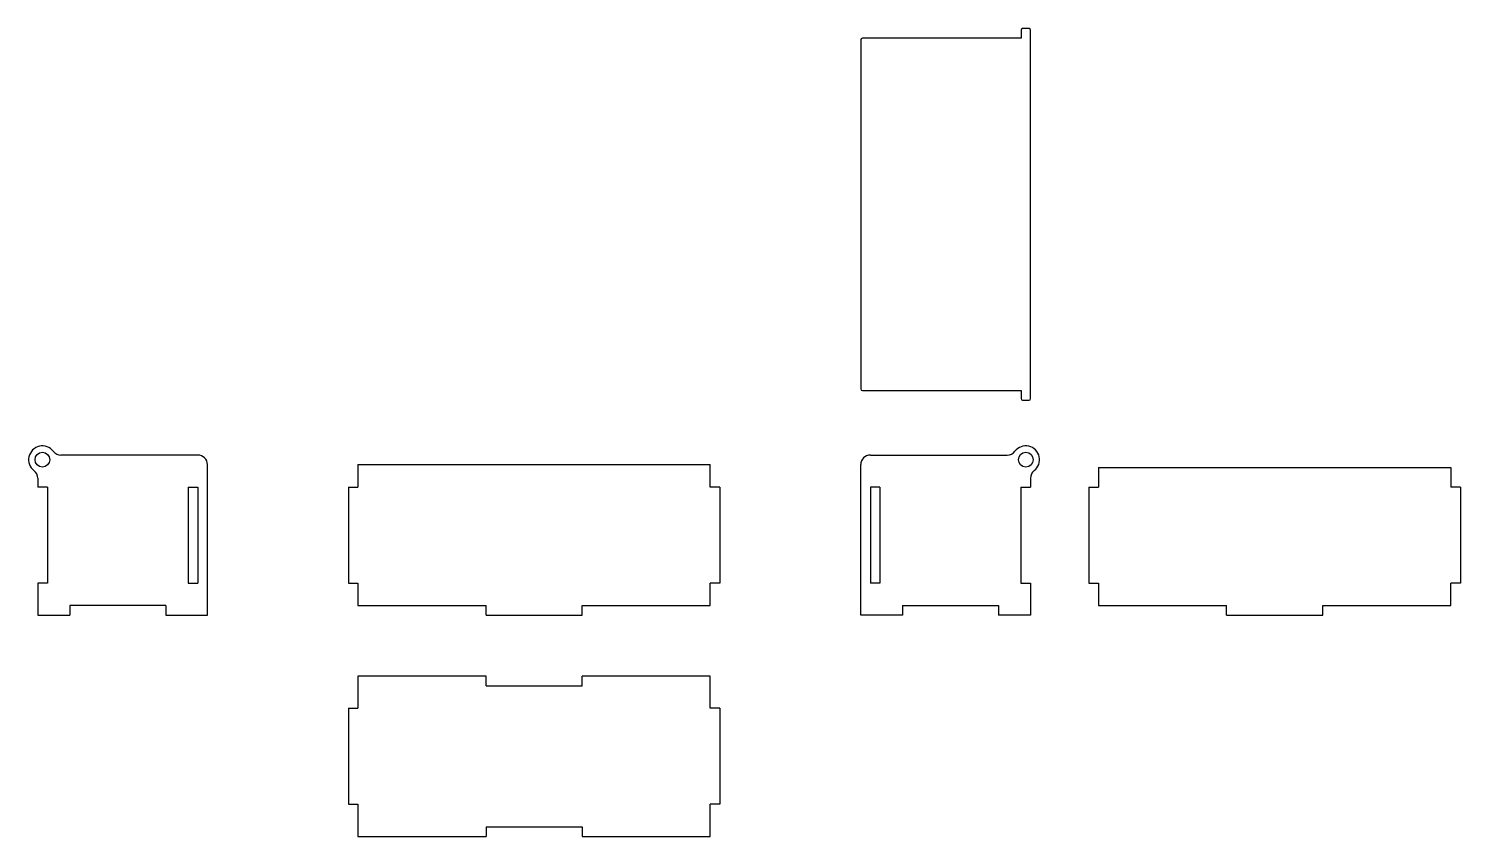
# Model space of a CAD drawing. Extents: x 33 to 480, y 51 to 303.
import ezdxf

# ---------------------------------------------------------------- set-up
doc = ezdxf.new("R2010")
doc.units = 0
doc.layers.get('0').update_dxf_attribs({"linetype": 'CONTINUOUS'})

msp = doc.modelspace()

# ---------------------------------------------------------------- linework, layer by layer
for p, q in [((293.16, 299.69), (293.16, 190.69)), ((343.21, 300.19), (293.66, 300.19)), ((343.21, 302.69), (343.21, 300.19)), ((345.71, 303.19), (343.71, 303.19)), ((346.21, 187.69), (346.21, 302.69)), ((293.66, 190.19), (343.21, 190.19)), ((343.21, 190.19), (343.21, 187.69)), ((343.71, 187.19), (345.71, 187.19)), ((86.16, 170.06), (43.4, 170.06)), ((296.16, 170.06), (338.93, 170.06)), ((89.16, 130.06), (89.16, 167.06)), ((136.16, 167.06), (136.16, 160.06)), ((136.16, 167.06), (246.16, 167.06)), ((246.16, 160.06), (246.16, 167.06)), ((293.16, 130.06), (293.16, 167.06)), ((367.41, 166.21), (367.41, 160.06)), ((367.41, 166.21), (477.41, 166.21)), ((477.41, 166.21), (477.41, 160.06)), ((36.16, 162.83), (36.16, 160.06)), ((346.16, 162.83), (346.16, 160.06)), ((39.16, 160.06), (36.16, 160.06)), ((39.16, 160.06), (39.16, 130.06)), ((83.16, 160.06), (86.16, 160.06)), ((83.16, 160.06), (83.16, 130.06)), ((86.16, 160.06), (86.16, 130.06)), ((133.16, 160.06), (136.16, 160.06)), ((133.16, 160.06), (133.16, 130.06)), ((249.16, 160.06), (246.16, 160.06)), ((249.16, 160.06), (249.16, 130.06)), ((299.16, 160.06), (296.16, 160.06)), ((296.16, 160.06), (296.16, 130.06)), ((299.16, 160.06), (299.16, 130.06)), ((343.16, 160.06), (346.16, 160.06)), ((343.16, 160.06), (343.16, 130.06)), ((364.41, 160.06), (367.41, 160.06)), ((364.41, 160.06), (364.41, 130.06)), ((480.41, 160.06), (477.41, 160.06)), ((480.41, 160.06), (480.41, 130.06)), ((36.16, 130.06), (36.16, 120.06)), ((39.16, 130.06), (36.16, 130.06)), ((83.16, 130.06), (86.16, 130.06)), ((89.16, 120.06), (89.16, 130.06)), ((133.16, 130.06), (136.16, 130.06)), ((136.16, 130.06), (136.16, 123.06)), ((246.16, 123.06), (246.16, 130.06)), ((249.16, 130.06), (246.16, 130.06)), ((293.16, 120.06), (293.16, 130.06)), ((299.16, 130.06), (296.16, 130.06)), ((343.16, 130.06), (346.16, 130.06)), ((346.16, 130.06), (346.16, 120.06)), ((364.41, 130.06), (367.41, 130.06)), ((367.41, 130.06), (367.41, 123.06)), ((477.41, 123.06), (477.41, 130.06)), ((480.41, 130.06), (477.41, 130.06)), ((46.16, 123.06), (46.16, 120.06)), ((76.16, 123.06), (46.16, 123.06)), ((76.16, 123.06), (76.16, 120.06)), ((136.16, 123.06), (176.16, 123.06)), ((176.16, 120.06), (176.16, 123.06)), ((206.16, 120.06), (206.16, 123.06)), ((206.16, 123.06), (246.16, 123.06)), ((306.16, 123.06), (306.16, 120.06)), ((306.16, 123.06), (336.16, 123.06)), ((336.16, 123.06), (336.16, 120.06)), ((367.41, 123.06), (407.41, 123.06)), ((407.41, 120.06), (407.41, 123.06)), ((437.41, 123.06), (477.41, 123.06)), ((437.41, 120.06), (437.41, 123.06)), ((36.16, 120.06), (46.16, 120.06)), ((76.16, 120.06), (89.16, 120.06)), ((176.16, 120.06), (206.16, 120.06)), ((306.16, 120.06), (293.16, 120.06)), ((346.16, 120.06), (336.16, 120.06)), ((407.41, 120.06), (437.41, 120.06)), ((136.16, 101.01), (136.16, 91.01)), ((176.16, 101.01), (136.16, 101.01)), ((176.16, 98.01), (176.16, 101.01)), ((246.16, 101.01), (206.16, 101.01)), ((206.16, 98.01), (206.16, 101.01)), ((246.16, 91.01), (246.16, 101.01)), ((176.16, 98.01), (206.16, 98.01)), ((133.16, 91.01), (136.16, 91.01)), ((133.16, 91.01), (133.16, 61.01)), ((249.16, 91.01), (246.16, 91.01)), ((249.16, 91.01), (249.16, 61.01)), ((133.16, 61.01), (136.16, 61.01)), ((136.16, 61.01), (136.16, 51.01)), ((246.16, 51.01), (246.16, 61.01)), ((249.16, 61.01), (246.16, 61.01)), ((176.16, 54.01), (176.16, 51.01)), ((176.16, 54.01), (206.16, 54.01)), ((206.16, 54.01), (206.16, 51.01)), ((136.16, 51.01), (176.16, 51.01)), ((206.16, 51.01), (246.16, 51.01))]:
    msp.add_line(p, q)
for centre in [(37.61, 168.61), (344.71, 168.61)]:
    msp.add_circle(centre, 2.3)
for centre, radius, start, end in [((293.66, 299.69), 0.5, 90, 180), ((343.71, 302.69), 0.5, 90, 180), ((345.71, 302.69), 0.5, 0, 90), ((293.66, 190.69), 0.5, 180, 270), ((343.71, 187.69), 0.5, 180, 270), ((345.71, 187.69), 0.5, 270, 0), ((37.61, 168.61), 4.3, 37.5598, 232.4402), ((43.4, 173.06), 3, 217.5598, 270), ((86.16, 167.06), 3, 0, 90), ((296.16, 167.06), 3, 90, 180), ((338.93, 173.06), 3, 270, 322.4402), ((344.71, 168.61), 4.3, 307.5598, 142.4402), ((33.16, 162.83), 3, 0, 52.4402), ((349.16, 162.83), 3, 127.5598, 180)]:
    msp.add_arc(centre, radius, start, end)

doc.saveas('drawing.dxf')
